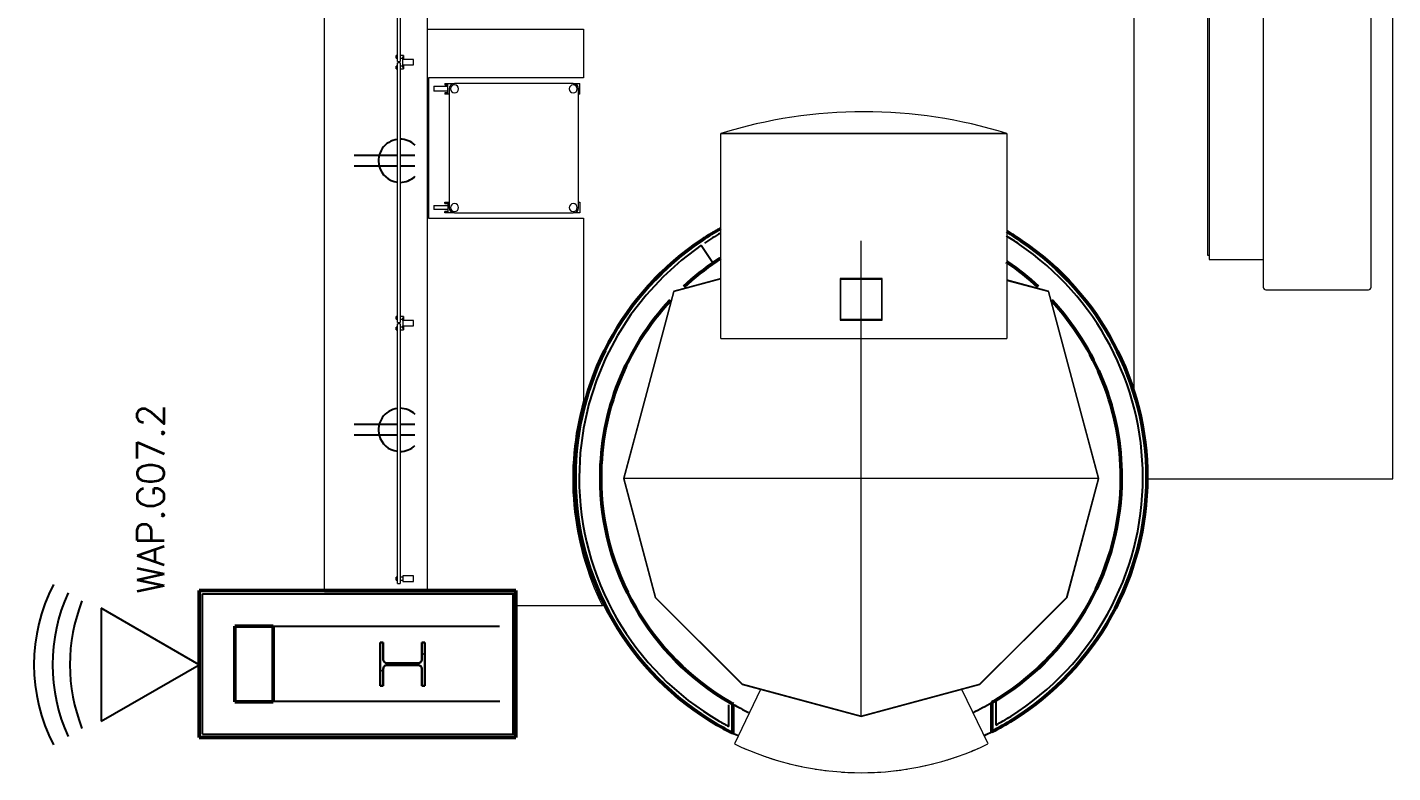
# Model space of a CAD drawing. Header units: inches. Extents: x -460 to 10305, y -938 to 5356.
# Drawn here: x 1216.7 to 1469.8, y 207.1 to 345.3 of the extents above; entities that cross this region are included whole.
import ezdxf
from ezdxf.enums import TextEntityAlignment as Align

# ---------------------------------------------------------------- set-up
doc = ezdxf.new("R2010")
doc.units = ezdxf.units.IN
doc.header["$MEASUREMENT"] = 0
for name, color, linetype, lineweight in [('01-0263-G-DWG-BFP-ARCH$0$SP-CASE', 11, 'Continuous', 13), ('01-0263-G-DWG-BFP-ARCH$0$SP-COLUMNS', 40, 'Continuous', 13), ('01-0263-G-DWG-BFP-ARCH$0$SP-WALL-HALF', 42, 'Continuous', 13)]:
    doc.layers.add(name, color=color, linetype=linetype, lineweight=lineweight)
for name, color, linetype in [('01-0263-G-DWG-BFP-ARCH$0$SP-FIXT', 35, 'Continuous'), ('01-0263-G-DWG-BFP-ARCH$0$SP-WALL', 7, 'Continuous'), ('T-Comm-E-Wireless', 1, 'Continuous')]:
    doc.layers.add(name, color=color, linetype=linetype)
doc.styles.add('3-32', font='SIMPLEX.shx', dxfattribs={"height": 9})

# ---------------------------------------------------------------- blocks, each defined once
blk = doc.blocks.new('01-0263-G-DWG-BFP-ARCH$0$W-Wide Flange-Column - W8X40-V68-GROUND FLOOR - PROPOSED')
at = {"layer": '01-0263-G-DWG-BFP-ARCH$0$SP-COLUMNS', "lineweight": 9}
h = blk.add_hatch(dxfattribs=at)
h.set_pattern_fill('FP_80', color=256, style=0, pattern_type=2)
h.set_pattern_definition([(315, (495.028, 577.4), (9.50352, 9.50352), []), (315, (509.428, 577.4), (9.50352, 9.50352), [])])
h.paths.add_polyline_path([(-4.04, 3.56), (-0.87, 3.56), (-0.38, 3.36), (-0.18, 2.87), (-0.18, -2.88), (-0.38, -3.36), (-0.87, -3.57), (-4.04, -3.57), (-4.04, -4.13), (4.03, -4.13), (4.03, -3.57), (0.87, -3.57), (0.38, -3.36), (0.18, -2.88), (0.18, 2.87), (0.38, 3.36), (0.87, 3.56), (4.03, 3.56), (4.03, 4.12), (-4.04, 4.12)], flags=0)
at = {"layer": '01-0263-G-DWG-BFP-ARCH$0$SP-COLUMNS', "lineweight": 30}
for p, q in [((4.03, 4.12), (-4.04, 4.12)), ((-4.04, 4.12), (-4.04, 3.56)), ((-4.04, 3.56), (-0.87, 3.56)), ((-0.18, 2.87), (-0.18, -2.88)), ((0.18, -2.88), (0.18, 2.87)), ((0.87, 3.56), (4.03, 3.56)), ((4.03, 3.56), (4.03, 4.12)), ((-0.87, -3.57), (-4.04, -3.57)), ((-4.04, -3.57), (-4.04, -4.13)), ((-4.04, -4.13), (4.03, -4.13)), ((4.03, -3.57), (0.87, -3.57)), ((4.03, -4.13), (4.03, -3.57))]:
    blk.add_line(p, q, dxfattribs=at)
for centre, start, end in [((-0.87, 2.87), 0, 90), ((0.87, 2.87), 90, 180), ((-0.87, -2.88), 270, 0), ((0.87, -2.88), 180, 270)]:
    blk.add_arc(centre, 0.69, start, end, dxfattribs=at)
blk = doc.blocks.new('01-0263-G-DWG-BFP-ARCH', base_point=(1295.16, 1352.86))
at = {"layer": '01-0263-G-DWG-BFP-ARCH$0$SP-CASE'}
for p, q in [((2716.7, 1905.07), (2716.7, 1627.06)), ((2764.7, 1611.19), (2764.7, 1905.07)), ((2740.7, 1853.49), (2740.7, 1646.74)), ((2760.7, 1646.74), (2760.7, 1853.49)), ((2566.7, 1590.26), (2566.7, 1835)), ((2585.7, 1835), (2585.7, 1590.26)), ((2580.2, 1688.55), (2580.2, 1736.7)), ((2580.7, 1736.7), (2580.7, 1688.55)), ((2730.45, 1652.6), (2730.45, 1712.6)), ((2730.7, 1713.36), (2730.7, 1651.86)), ((2585.7, 1694.57), (2614.7, 1694.57)), ((2614.7, 1694.57), (2614.7, 1685.51)), ((2580.2, 1689.69), (2579.95, 1689.69)), ((2579.95, 1689.19), (2579.95, 1689.69)), ((2579.95, 1689.19), (2580.2, 1689.19)), ((2580.2, 1688.55), (2580.7, 1688.55)), ((2580.2, 1640.17), (2580.2, 1688.32)), ((2580.7, 1688.32), (2580.2, 1688.32)), ((2581.2, 1689.69), (2580.7, 1689.69)), ((2580.7, 1689.19), (2581.2, 1689.19)), ((2580.7, 1688.32), (2580.7, 1640.17)), ((2581.33, 1689.69), (2581.2, 1689.69)), ((2581.33, 1689.69), (2581.2, 1689.69)), ((2581.2, 1688.94), (2581.2, 1689.44)), ((2583.2, 1688.94), (2581.2, 1688.94)), ((2581.2, 1687.94), (2581.2, 1688.94)), ((2581.33, 1689.44), (2581.33, 1689.68)), ((2581.33, 1689.68), (2581.33, 1689.44)), ((2581.33, 1689.44), (2581.33, 1689.68)), ((2581.33, 1689.68), (2581.33, 1689.44)), ((2581.33, 1689.44), (2581.33, 1688.94)), ((2583.2, 1687.94), (2583.2, 1688.94)), ((2580.2, 1687.69), (2579.95, 1687.69)), ((2579.95, 1687.19), (2579.95, 1687.69)), ((2579.95, 1687.19), (2580.2, 1687.19)), ((2581.2, 1687.69), (2580.7, 1687.69)), ((2580.7, 1687.19), (2581.2, 1687.19)), ((2581.2, 1687.44), (2581.2, 1687.94)), ((2581.2, 1687.94), (2583.2, 1687.94)), ((2581.2, 1687.19), (2581.33, 1687.19)), ((2581.2, 1687.19), (2581.33, 1687.19)), ((2581.33, 1687.94), (2581.33, 1687.44)), ((2581.33, 1687.44), (2581.33, 1687.19)), ((2581.33, 1687.37), (2581.33, 1687.19)), ((2581.33, 1687.19), (2581.33, 1687.37)), ((2581.33, 1687.19), (2581.33, 1687.37)), ((2585.98, 1685.51), (2585.98, 1659.51)), ((2614.7, 1685.51), (2585.98, 1685.51)), ((2586.98, 1683.96), (2586.98, 1683.04)), ((2586.98, 1683.96), (2589.55, 1683.96)), ((2588.98, 1684.48), (2589.55, 1684.48)), ((2588.98, 1684.48), (2588.98, 1684.23)), ((2588.98, 1684.23), (2589.55, 1684.23)), ((2589.55, 1684.48), (2590.8, 1684.48)), ((2589.55, 1682.5), (2589.55, 1684.48)), ((2589.8, 1683.48), (2589.8, 1661.48)), ((2612.8, 1684.48), (2590.8, 1684.48)), ((2612.8, 1684.48), (2614.05, 1684.48)), ((2613.8, 1661.48), (2613.8, 1683.48)), ((2614.05, 1682.5), (2614.05, 1684.48)), ((2589.55, 1683.04), (2586.98, 1683.04)), ((2589.55, 1682.73), (2588.98, 1682.73)), ((2588.98, 1682.73), (2588.98, 1682.5)), ((2589.55, 1682.5), (2588.98, 1682.5)), ((2589.8, 1682.5), (2589.55, 1682.5)), ((2614.05, 1682.5), (2613.8, 1682.5)), ((2640.18, 1637.23), (2640.18, 1675.23)), ((2693.18, 1675.23), (2640.18, 1675.23)), ((2640.18, 1675.23), (2693.18, 1675.23)), ((2693.18, 1675.23), (2693.18, 1637.23)), ((2586.98, 1661.86), (2586.98, 1661.12)), ((2586.98, 1661.86), (2589.55, 1661.86)), ((2589.55, 1661.12), (2586.98, 1661.12)), ((2588.98, 1662.48), (2589.55, 1662.48)), ((2588.98, 1662.23), (2588.98, 1662.48)), ((2588.98, 1662.23), (2589.55, 1662.23)), ((2588.98, 1660.48), (2588.98, 1660.73)), ((2589.55, 1660.73), (2588.98, 1660.73)), ((2589.55, 1660.48), (2588.98, 1660.48)), ((2589.55, 1662.48), (2589.8, 1662.48)), ((2589.55, 1662.48), (2589.55, 1660.48)), ((2590.8, 1660.48), (2589.55, 1660.48)), ((2590.8, 1660.48), (2612.8, 1660.48)), ((2614.05, 1660.48), (2612.8, 1660.48)), ((2613.8, 1662.48), (2614.05, 1662.48)), ((2614.05, 1662.48), (2614.05, 1660.48)), ((2585.98, 1659.51), (2614.7, 1659.51)), ((2614.7, 1659.51), (2614.7, 1625.65)), ((2666.18, 1567.23), (2666.18, 1655.29)), ((2730.7, 1652.6), (2730.45, 1652.6)), ((2730.7, 1651.86), (2740.7, 1651.86)), ((2640.18, 1648.32), (2631.42, 1645.98)), ((2631.47, 1645.93), (2640.18, 1648.26)), ((2640.18, 1648.26), (2631.47, 1645.93)), ((2670.05, 1648.35), (2662.3, 1648.35)), ((2662.3, 1648.35), (2662.3, 1640.6)), ((2662.43, 1640.73), (2662.43, 1648.23)), ((2662.43, 1648.23), (2669.93, 1648.23)), ((2669.93, 1648.23), (2669.93, 1640.73)), ((2670.05, 1640.6), (2670.05, 1648.35)), ((2700.92, 1645.98), (2693.18, 1648.06)), ((2693.18, 1647.99), (2700.87, 1645.93)), ((2700.87, 1645.93), (2693.18, 1647.99)), ((2631.42, 1645.98), (2622.11, 1611.23)), ((2622.17, 1611.23), (2631.47, 1645.93)), ((2631.47, 1645.93), (2622.17, 1611.23)), ((2700.87, 1645.93), (2710.17, 1611.23)), ((2710.17, 1611.23), (2700.87, 1645.93)), ((2710.23, 1611.23), (2700.92, 1645.98)), ((2741.2, 1646.24), (2760.2, 1646.24)), ((2580.2, 1641.31), (2579.95, 1641.31)), ((2579.95, 1640.81), (2579.95, 1641.31)), ((2579.95, 1640.81), (2580.2, 1640.81)), ((2580.2, 1640.17), (2580.7, 1640.17)), ((2581.2, 1641.31), (2580.7, 1641.31)), ((2580.7, 1640.81), (2581.2, 1640.81)), ((2581.33, 1641.31), (2581.2, 1641.31)), ((2581.33, 1641.31), (2581.2, 1641.31)), ((2581.2, 1640.56), (2581.2, 1641.06)), ((2583.2, 1640.56), (2581.2, 1640.56)), ((2581.2, 1640.56), (2581.2, 1639.56)), ((2581.33, 1641.06), (2581.33, 1641.31)), ((2581.33, 1641.31), (2581.33, 1641.06)), ((2581.33, 1641.06), (2581.33, 1641.31)), ((2581.33, 1641.31), (2581.33, 1641.06)), ((2581.33, 1641.06), (2581.33, 1640.56)), ((2583.2, 1639.56), (2583.2, 1640.56)), ((2662.3, 1640.6), (2670.05, 1640.6)), ((2669.93, 1640.73), (2662.43, 1640.73)), ((2580.2, 1639.31), (2579.95, 1639.31)), ((2579.95, 1638.81), (2579.95, 1639.31)), ((2579.95, 1638.81), (2580.2, 1638.81)), ((2580.2, 1591.8), (2580.2, 1639.95)), ((2580.7, 1639.95), (2580.2, 1639.95)), ((2580.7, 1639.95), (2580.7, 1591.8)), ((2581.2, 1639.31), (2580.7, 1639.31)), ((2580.7, 1638.81), (2581.2, 1638.81)), ((2581.2, 1639.56), (2583.2, 1639.56)), ((2581.2, 1639.06), (2581.2, 1639.56)), ((2581.2, 1638.81), (2581.33, 1638.81)), ((2581.2, 1638.81), (2581.33, 1638.81)), ((2581.33, 1639.56), (2581.33, 1639.06)), ((2581.33, 1639.06), (2581.33, 1638.81)), ((2581.33, 1638.81), (2581.33, 1639)), ((2581.33, 1639), (2581.33, 1638.81)), ((2581.33, 1638.81), (2581.33, 1639)), ((2640.18, 1637.23), (2693.18, 1637.23)), ((2622.11, 1611.23), (2628.01, 1589.19)), ((2710.23, 1611.23), (2622.17, 1611.23)), ((2628.07, 1589.23), (2622.17, 1611.23)), ((2622.17, 1611.23), (2628.07, 1589.23)), ((2704.25, 1589.13), (2710.17, 1611.23)), ((2710.17, 1611.23), (2704.28, 1589.24)), ((2704.34, 1589.21), (2710.23, 1611.23)), ((2719.18, 1611.19), (2764.7, 1611.19)), ((2580.2, 1592.94), (2579.95, 1592.94)), ((2579.95, 1592.44), (2579.95, 1592.94)), ((2580.2, 1592.94), (2579.95, 1592.94)), ((2579.95, 1592.44), (2579.95, 1592.94)), ((2579.95, 1592.44), (2580.2, 1592.44)), ((2579.95, 1592.44), (2580.2, 1592.44)), ((2581.2, 1592.94), (2580.7, 1592.94)), ((2581.2, 1592.94), (2580.7, 1592.94)), ((2580.7, 1592.44), (2581.2, 1592.44)), ((2580.7, 1592.44), (2581.2, 1592.44)), ((2583.2, 1593.19), (2581.2, 1593.19)), ((2581.2, 1593.19), (2581.2, 1592.19)), ((2581.2, 1592.19), (2583.2, 1592.19)), ((2583.2, 1592.19), (2583.2, 1593.19)), ((2566.7, 1590.26), (2602.2, 1590.26)), ((2580.2, 1591.8), (2580.7, 1591.8)), ((2618.22, 1587.63), (2602.2, 1587.63)), ((2628.01, 1589.19), (2644.14, 1573.07)), ((2644.17, 1573.12), (2628.07, 1589.23)), ((2628.07, 1589.23), (2644.17, 1573.12)), ((2688.1, 1573.15), (2704.25, 1589.13)), ((2704.28, 1589.24), (2688.15, 1573.11)), ((2688.18, 1573.06), (2704.34, 1589.21)), ((2647.5, 1572.16), (2642.68, 1562.07)), ((2644.14, 1573.07), (2666.18, 1567.16)), ((2666.18, 1567.23), (2644.17, 1573.12)), ((2644.17, 1573.12), (2666.18, 1567.23)), ((2666.18, 1567.23), (2688.1, 1573.15)), ((2688.15, 1573.11), (2666.18, 1567.23)), ((2666.18, 1567.16), (2688.18, 1573.06)), ((2689.69, 1562.05), (2684.85, 1572.16)), ((2644.52, 1561.28), (2644.5, 1561.24)), ((2687.87, 1561.22), (2687.84, 1561.26))]:
    blk.add_line(p, q, dxfattribs=at)
for centre, radius, start, end in [((2590.8, 1683.48), 1, 90, 180), ((2590.8, 1683.48), 0.75, 90, 270), ((2590.8, 1683.48), 0.75, 270, 90), ((2612.8, 1683.48), 0.75, 90, 270), ((2612.8, 1683.48), 1, 0, 90), ((2612.8, 1683.48), 0.75, 270, 90), ((2666.68, 1589.48), 89.75, 72.8269, 107.1731), ((2590.8, 1661.48), 1, 180, 270), ((2590.8, 1661.48), 0.75, 90, 270), ((2590.8, 1661.48), 0.75, 270, 90), ((2612.8, 1661.48), 0.75, 90, 270), ((2612.8, 1661.48), 0.75, 270, 90), ((2612.8, 1661.48), 1, 270, 0), ((2741.2, 1646.74), 0.5, 180, 270), ((2760.2, 1646.74), 0.5, 270, 0), ((2665.82, 1611.21), 53.12, 164.2284, 206.3545), ((2666.2, 1611.23), 54.5, 244.4259, 295.5239), ((2666.2, 1611.23), 54.5, 246.5289, 247.9979), ((2666.2, 1611.23), 54.5, 250.6555, 253.1606), ((2666.2, 1611.23), 54.5, 286.7892, 289.2943), ((2666.2, 1611.23), 54.5, 291.9519, 293.4208), ((2666.2, 1611.23), 54.5, 255.817, 258.323), ((2666.2, 1611.23), 54.5, 260.9787, 263.4853), ((2666.2, 1611.23), 54.5, 266.1405, 268.6474), ((2666.2, 1611.23), 54.5, 271.3024, 273.8093), ((2666.2, 1611.23), 54.5, 276.4645, 278.9711), ((2666.2, 1611.23), 54.5, 281.6268, 284.1328)]:
    blk.add_arc(centre, radius, start, end, dxfattribs=at)
at = {"layer": '01-0263-G-DWG-BFP-ARCH$0$SP-FIXT'}
for p, q in [((2580.2, 1671.16), (2572.2, 1671.16)), ((2583.45, 1671.16), (2580.7, 1671.16)), ((2580.2, 1669.16), (2572.2, 1669.16)), ((2583.45, 1669.16), (2580.7, 1669.16)), ((2580.2, 1621.27), (2572.2, 1621.27)), ((2583.45, 1621.27), (2580.7, 1621.27)), ((2580.2, 1619.27), (2572.2, 1619.27)), ((2583.45, 1619.27), (2580.7, 1619.27))]:
    blk.add_line(p, q, dxfattribs=at)
for centre, start, end in [((2580.7, 1670.16), 97.2012, 194.4775), ((2580.7, 1670.16), 46.0133, 89.9388), ((2580.7, 1670.16), 194.4775, 262.8171), ((2580.7, 1670.16), 270.1739, 313.8261), ((2580.7, 1620.27), 97.2012, 194.4775), ((2580.7, 1620.27), 46.0133, 89.9388), ((2580.7, 1620.27), 194.4775, 262.8171), ((2580.7, 1620.27), 270.1739, 313.8261)]:
    blk.add_arc(centre, 4, start, end, dxfattribs=at)
at = {"layer": '01-0263-G-DWG-BFP-ARCH$0$SP-WALL'}
for p, q in [((2636.53, 1654.49), (2638.75, 1651.16)), ((2544.09, 1589.86), (2601.78, 1589.86)), ((2544.09, 1563.86), (2544.09, 1589.86)), ((2601.66, 1563.86), (2601.66, 1589.86)), ((2601.78, 1563.86), (2601.78, 1589.86)), ((2557.16, 1583.86), (2599.16, 1583.86)), ((2599.2, 1569.91), (2557.2, 1569.91)), ((2641.64, 1565.29), (2641.62, 1569.28)), ((2691.11, 1570.16), (2691.14, 1565.56)), ((2544.09, 1563.86), (2601.78, 1563.86))]:
    blk.add_line(p, q, dxfattribs=at)
at = {"layer": '01-0263-G-DWG-BFP-ARCH$0$SP-WALL', "lineweight": 50}
for p, q in [((2602.16, 1590.49), (2543.46, 1590.49)), ((2543.46, 1590.49), (2543.46, 1563.24)), ((2602.16, 1563.24), (2602.16, 1590.49)), ((2550.09, 1583.86), (2557.16, 1583.86)), ((2550.09, 1569.86), (2550.09, 1583.86)), ((2557.16, 1583.86), (2557.16, 1569.86)), ((2557.16, 1569.86), (2550.09, 1569.86)), ((2642.4, 1564.06), (2642.37, 1569.45)), ((2690.37, 1569.71), (2690.4, 1564.32)), ((2543.46, 1563.24), (2602.16, 1563.24))]:
    blk.add_line(p, q, dxfattribs=at)
at = {"layer": '01-0263-G-DWG-BFP-ARCH$0$SP-WALL'}
blk.add_lwpolyline([(2636.53, 1654.49), (2632.86, 1651.72), (2629.45, 1648.64), (2626.32, 1645.27), (2623.5, 1641.64), (2621.01, 1637.77), (2618.87, 1633.7), (2617.09, 1629.46), (2615.7, 1625.08), (2614.7, 1620.59), (2614.09, 1616.03), (2613.89, 1611.44)], dxfattribs=at)
at = {"layer": '01-0263-G-DWG-BFP-ARCH$0$SP-WALL', "lineweight": 50}
for radius, start, end in [(53, 123.7008, 180), (53, 119.3879, 123.7008), (53, 55.807, 59.3644), (53, 0, 55.807), (48.25, 123.7008, 132.9226), (48.25, 122.6126, 123.7008), (48.25, 55.807, 55.9705), (48.25, 47.0827, 55.807), (48.25, 137.0542, 180), (48.25, 0, 42.9902), (53, 180, 239.817), (48.25, 180, 239.817), (48.25, 302.0788, 0), (53, 302.0788, 0), (48.25, 239.817, 240.483), (48.25, 300.1405, 302.0788), (53, 239.817, 243.3863), (53, 297.2372, 302.0788)]:
    blk.add_arc((2666.14, 1611.44), radius, start, end, dxfattribs=at)
at = {"layer": '01-0263-G-DWG-BFP-ARCH$0$SP-WALL'}
for radius, start, end in [(52.25, 119.851, 123.7008), (52.25, 55.807, 58.8805), (52.25, 0, 55.807), (52.25, 180, 239.817), (52.25, 302.0788, 360), (48.25, 240.483, 244.4359), (48.25, 295.5638, 300.1405), (52.25, 298.5855, 302.0788), (52.25, 239.817, 242.038), (53, 295.5599, 297.2372), (53, 243.3863, 244.4399)]:
    blk.add_arc((2666.14, 1611.44), radius, start, end, dxfattribs=at)
at = {"layer": '01-0263-G-DWG-BFP-ARCH$0$SP-WALL-HALF'}
for start, end in [(121.6648, 122.7954), (56.2916, 57.4987), (126.0422, 128.2811), (50.9531, 52.7336), (131.4995, 133.5852), (137.1859, 138.8882), (38.673, 40.3903), (33.0264, 35.1074), (149.4922, 151.3018), (27.5964, 29.8227), (154.7953, 156.9186), (22.2367, 24.5353), (160.0997, 162.3568), (17.4948, 19.2446), (165.4058, 167.733), (170.7141, 173.0804), (176.0252, 178.4122), (181.2672, 183.9698), (186.7231, 189.4258), (192.1791, 194.8818), (197.635, 198.9413)]:
    blk.add_arc((2666.14, 1611.44), 53, start, end, dxfattribs=at)
at = {"layer": '01-0263-G-DWG-BFP-ARCH$0$SP-COLUMNS', "rotation": 89.99999999999984}
blk.add_blockref('01-0263-G-DWG-BFP-ARCH$0$W-Wide Flange-Column - W8X40-V68-GROUND FLOOR - PROPOSED', (2581.16, 1576.86), dxfattribs=at)
blk = doc.blocks.new('WIRELESS')
for p, q in [((10.5, 18.19), (-10.5, 18.19)), ((-10.5, 18.19), (0, 0)), ((0, 0), (10.5, 18.19))]:
    blk.add_line(p, q)
for centre, start, end in [((0, -1.44), 62.4297, 117.5703), ((0, -4.89), 65.5205, 114.4795), ((0, -8.1), 68.4095, 111.5905)]:
    blk.add_arc(centre, 32.08, start, end)
at = {"style": '3-32', "flags": 1}
for tag, p in [('RM_NUMBER', (50.85, 153.68)), ('UTP_CATEGORY', (50.85, 140.31)), ('QUANTITY_UTP', (50.85, 127.18)), ('WIRELESS_OUTLET_LOCATION', (50.85, 114.16)), ('TELECOMM_ROOM', (50.85, 100.31)), ('QTY_COAX', (50.33, 74.2)), ('POS_2', (166.1, 63.3)), ('POS_3', (166.1, 55.3)), ('POS_4', (166.1, 46.8)), ('POS_5', (166.1, 38.67)), ('POS_6', (166.1, 30.05))]:
    blk.add_attdef(tag, p, '', height=5, dxfattribs=at)
at = {"flags": 1}
for tag, p in [('SERIAL_NUMBER', (51.84, 50.25)), ('MAC_ADDRESS', (51.84, 26.25)), ('ELEVATION', (51.84, 2.25)), ('WO_NUMBER', (53.96, -25.57))]:
    blk.add_attdef(tag, text='', height=5, dxfattribs=at).set_placement(p, align=Align.BOTTOM_LEFT)
at = {"style": '3-32'}
blk.add_attdef('POS_1', (13.17, 6.52), '', height=5, dxfattribs=at)

msp = doc.modelspace()

# ---------------------------------------------------------------- block references
msp.add_blockref('01-0263-G-DWG-BFP-ARCH', (0.26, 3.26))

# ---------------------------------------------------------------- next in the draw order: block references
at = {"layer": 'T-Comm-E-Wireless', "rotation": 90}
msp.add_blockref('WIRELESS', (1248.57, 227.15), dxfattribs=at).add_auto_attribs({'POS_1': 'WAP.G07.2'})

doc.saveas('drawing.dxf')
